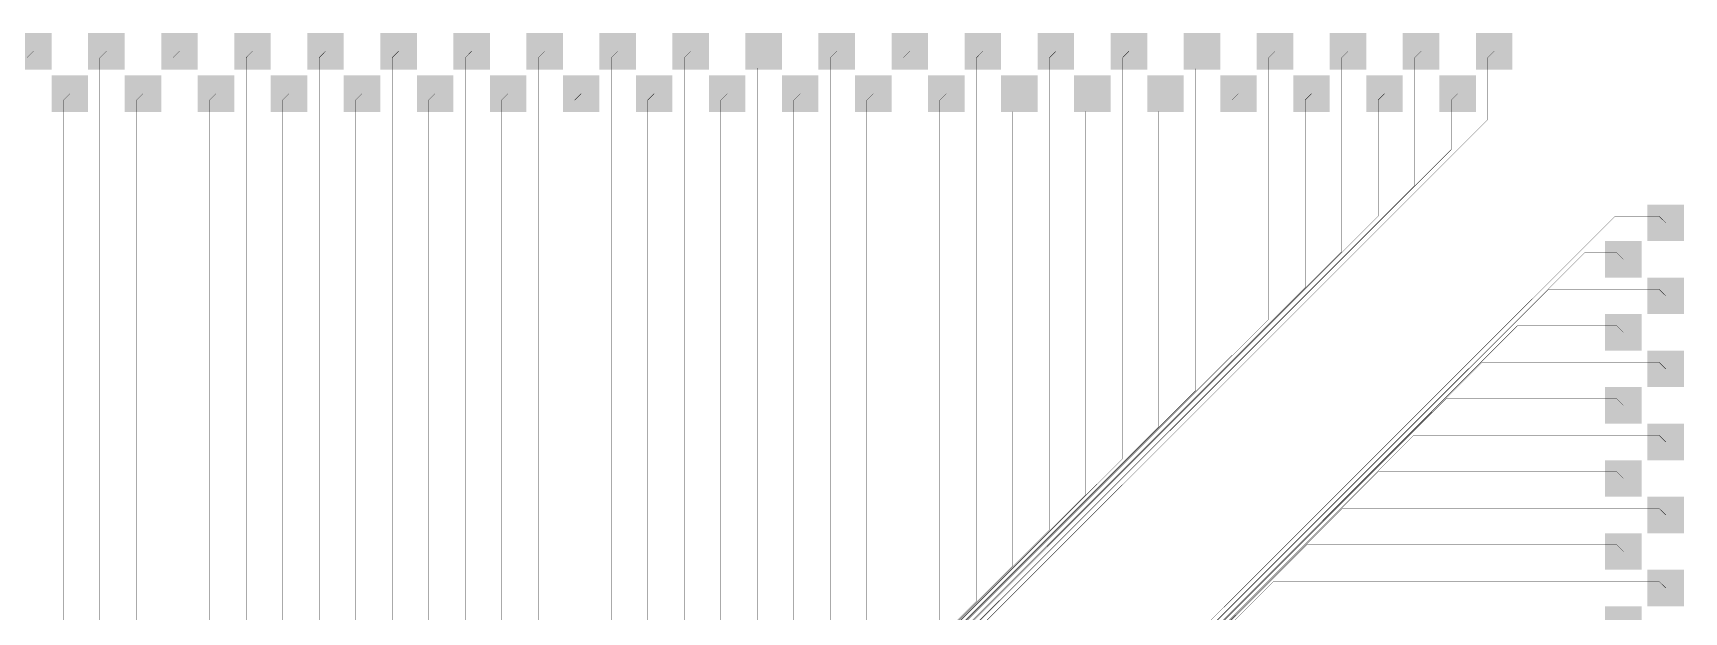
# Model space of a CAD drawing. Header units: inches. Extents: x 0 to 565, y 0 to 565.
# Drawn here: x 282.4 to 565, y 465.9 to 565 of the extents above; entities that cross this region are included whole.
import ezdxf

# ---------------------------------------------------------------- set-up
doc = ezdxf.new("R2010")
doc.units = ezdxf.units.IN

# ---------------------------------------------------------------- blocks, each defined once
blk = doc.blocks.new('B____P_____81__2')
for points in [[(-3.13, 612.13), (3.13, 612.13), (3.13, 605.88), (-3.13, 605.88)], [(4.13, 605.88), (10.38, 605.88), (10.38, 599.63), (4.13, 599.63)], [(-3.13, 599.63), (3.13, 599.63), (3.13, 593.37), (-3.13, 593.37)], [(4.13, 593.37), (10.38, 593.37), (10.38, 587.12), (4.13, 587.12)], [(-3.13, 587.12), (3.13, 587.12), (3.13, 580.87), (-3.13, 580.87)], [(4.13, 580.87), (10.38, 580.87), (10.38, 574.62), (4.13, 574.62)], [(-3.13, 574.62), (3.13, 574.62), (3.13, 568.37), (-3.13, 568.37)], [(4.13, 568.37), (10.38, 568.37), (10.38, 562.13), (4.13, 562.13)], [(-3.13, 562.13), (3.13, 562.13), (3.13, 555.88), (-3.13, 555.88)], [(4.13, 555.88), (10.38, 555.88), (10.38, 549.63), (4.13, 549.63)], [(-3.13, 549.63), (3.13, 549.63), (3.13, 543.37), (-3.13, 543.37)], [(4.13, 543.37), (10.38, 543.37), (10.38, 537.12), (4.13, 537.12)], [(-3.13, 537.12), (3.13, 537.12), (3.13, 530.87), (-3.13, 530.87)], [(4.13, 530.87), (10.38, 530.87), (10.38, 524.62), (4.13, 524.62)], [(-3.13, 524.62), (3.13, 524.62), (3.13, 518.37), (-3.13, 518.37)], [(4.13, 518.37), (10.38, 518.37), (10.38, 512.13), (4.13, 512.13)], [(-3.13, 512.13), (3.13, 512.13), (3.13, 505.88), (-3.13, 505.88)], [(4.13, 505.88), (10.38, 505.88), (10.38, 499.63), (4.13, 499.63)], [(-3.13, 499.63), (3.13, 499.63), (3.13, 493.37), (-3.13, 493.37)], [(4.13, 493.37), (10.38, 493.37), (10.38, 487.12), (4.13, 487.12)], [(-3.13, 487.12), (3.13, 487.12), (3.13, 480.87), (-3.13, 480.87)], [(4.13, 480.87), (10.38, 480.87), (10.38, 474.62), (4.13, 474.62)], [(-3.13, 474.62), (3.13, 474.62), (3.13, 468.37), (-3.13, 468.37)], [(4.13, 468.37), (10.38, 468.37), (10.38, 462.13), (4.13, 462.13)], [(-3.13, 462.13), (3.13, 462.13), (3.13, 455.88), (-3.13, 455.88)], [(4.13, 455.88), (10.38, 455.88), (10.38, 449.63), (4.13, 449.63)], [(-3.13, 449.63), (3.13, 449.63), (3.13, 443.37), (-3.13, 443.37)], [(4.13, 443.37), (10.38, 443.37), (10.38, 437.12), (4.13, 437.12)], [(-3.13, 437.12), (3.13, 437.12), (3.13, 430.87), (-3.13, 430.87)], [(4.13, 430.87), (10.38, 430.87), (10.38, 424.63), (4.13, 424.63)], [(-3.13, 424.63), (3.13, 424.63), (3.13, 418.38), (-3.13, 418.38)], [(4.13, 418.38), (10.38, 418.38), (10.38, 412.13), (4.13, 412.13)], [(-3.13, 412.13), (3.13, 412.13), (3.13, 405.87), (-3.13, 405.87)], [(4.13, 405.87), (10.38, 405.87), (10.38, 399.62), (4.13, 399.62)], [(-3.13, 399.62), (3.13, 399.62), (3.13, 393.37), (-3.13, 393.37)], [(4.13, 393.37), (10.38, 393.37), (10.38, 387.13), (4.13, 387.13)], [(-3.13, 387.13), (3.13, 387.13), (3.13, 380.87), (-3.13, 380.87)], [(4.13, 380.87), (10.38, 380.87), (10.38, 374.62), (4.13, 374.62)], [(-3.13, 374.62), (3.13, 374.62), (3.13, 368.37), (-3.13, 368.37)], [(4.13, 368.37), (10.38, 368.37), (10.38, 362.13), (4.13, 362.13)], [(-3.13, 362.13), (3.13, 362.13), (3.13, 355.88), (-3.13, 355.88)]]:
    blk.add_hatch(color=1).paths.add_polyline_path(points)
blk = doc.blocks.new('B____P_____81__3')
for points in [[(4.13, 180.88), (10.38, 180.88), (10.38, 174.63), (4.13, 174.63)], [(-3.13, 174.63), (3.13, 174.63), (3.13, 168.38), (-3.13, 168.38)], [(4.13, 168.38), (10.38, 168.38), (10.38, 162.13), (4.13, 162.13)], [(-3.13, 162.13), (3.13, 162.13), (3.13, 155.88), (-3.13, 155.88)], [(4.13, 155.88), (10.38, 155.88), (10.38, 149.63), (4.13, 149.63)], [(-3.13, 149.63), (3.13, 149.63), (3.13, 143.38), (-3.13, 143.38)], [(4.13, 143.38), (10.38, 143.38), (10.38, 137.13), (4.13, 137.13)], [(-3.13, 137.13), (3.13, 137.13), (3.13, 130.88), (-3.13, 130.88)], [(4.13, 130.88), (10.38, 130.88), (10.38, 124.63), (4.13, 124.63)], [(-3.13, 124.63), (3.13, 124.63), (3.13, 118.38), (-3.13, 118.38)], [(4.13, 118.38), (10.38, 118.38), (10.38, 112.13), (4.13, 112.13)], [(-3.13, 112.13), (3.13, 112.13), (3.13, 105.88), (-3.13, 105.88)]]:
    blk.add_hatch(color=1).paths.add_polyline_path(points)

msp = doc.modelspace()

# ---------------------------------------------------------------- linework, layer by layer
at = {"const_width": 0.05}
for points in [[(281.39, 560.76), (282.5, 561.88)], [(293.89, 560.76), (295, 561.88)], [(293.89, 321.91), (293.89, 560.76)], [(306.39, 560.76), (307.5, 561.88)], [(306.39, 334.11), (306.39, 560.76)], [(318.89, 560.76), (320, 561.88)], [(318.89, 346.31), (318.89, 560.76)], [(331.39, 560.76), (332.5, 561.88)], [(331.39, 358.51), (331.39, 560.76)], [(343.89, 560.76), (345, 561.88)], [(343.89, 370.71), (343.89, 560.76)], [(356.39, 560.76), (357.5, 561.88)], [(356.39, 382.91), (356.39, 560.76)], [(368.89, 560.76), (370, 561.88)], [(368.89, 395.06), (368.89, 560.76)], [(381.39, 560.76), (382.5, 561.88)], [(381.39, 407.26), (381.39, 560.76)], [(393.89, 560.76), (395, 561.88)], [(393.89, 419.46), (393.89, 560.76)], [(418.89, 560.76), (420, 561.88)], [(418.89, 443.66), (418.89, 560.76)], [(431.39, 560.76), (432.5, 561.88)], [(431.39, 455.86), (431.39, 560.76)], [(443.89, 560.76), (445, 561.88)], [(443.89, 467.71), (443.89, 560.76)], [(456.39, 560.76), (457.5, 561.88)], [(456.39, 479.91), (456.39, 560.76)], [(468.89, 560.76), (470, 561.88)], [(468.89, 492.11), (468.89, 560.76)], [(493.89, 560.76), (495, 561.88)], [(493.89, 515.96), (493.89, 560.76)], [(506.39, 560.76), (507.5, 561.88)], [(506.39, 527.51), (506.39, 560.76)], [(518.89, 560.76), (520, 561.88)], [(518.89, 538.91), (518.89, 560.76)], [(531.39, 560.76), (532.5, 561.88)], [(531.39, 550.16), (531.39, 560.76)], [(406.39, 431.46), (406.39, 559.01)], [(481.39, 503.76), (481.39, 558.86)], [(287.64, 553.51), (288.75, 554.62)], [(300.14, 553.51), (301.25, 554.62)], [(312.64, 553.51), (313.75, 554.62)], [(325.14, 553.51), (326.25, 554.62)], [(337.64, 553.51), (338.75, 554.62)], [(350.14, 553.51), (351.25, 554.62)], [(362.64, 553.51), (363.75, 554.62)], [(375.14, 553.51), (376.25, 554.62)], [(387.64, 553.51), (388.75, 554.62)], [(400.14, 553.51), (401.25, 554.62)], [(412.64, 553.51), (413.75, 554.62)], [(425.14, 553.51), (426.25, 554.62)], [(437.64, 553.51), (438.75, 554.62)], [(487.64, 553.51), (488.75, 554.62)], [(500.14, 553.51), (501.25, 554.62)], [(512.64, 553.51), (513.75, 554.62)], [(525.14, 553.51), (526.25, 554.62)], [(287.64, 315.81), (287.64, 553.51)], [(300.14, 328.01), (300.14, 553.51)], [(312.64, 340.21), (312.64, 553.51)], [(325.14, 352.41), (325.14, 553.51)], [(337.64, 364.61), (337.64, 553.51)], [(350.14, 376.81), (350.14, 553.51)], [(362.64, 388.96), (362.64, 553.51)], [(375.14, 401.16), (375.14, 553.51)], [(387.64, 413.36), (387.64, 553.51)], [(400.14, 425.56), (400.14, 553.51)], [(412.64, 437.56), (412.64, 553.51)], [(425.14, 449.76), (425.14, 553.51)], [(437.64, 461.96), (437.64, 553.51)], [(450.14, 473.81), (450.14, 551.51)], [(462.64, 486.01), (462.64, 551.56)], [(475.14, 497.66), (475.14, 551.56)], [(487.64, 509.86), (487.64, 553.51)], [(500.14, 521.41), (500.14, 553.51)], [(512.64, 533.61), (512.64, 553.51)], [(525.14, 545.01), (525.14, 553.51)], [(292.34, 311.11), (531.39, 550.16)], [(291.24, 311.11), (525.14, 545.01)], [(291.14, 311.16), (518.89, 538.91)], [(290.14, 311.11), (512.64, 533.61)], [(310, 290.44), (553.17, 533.61)], [(553.17, 533.61), (560.76, 533.61)], [(560.76, 533.61), (561.88, 532.5)], [(290.04, 311.16), (506.39, 527.51)], [(310.01, 289.42), (547.95, 527.36)], [(547.95, 527.36), (553.51, 527.36)], [(553.51, 527.36), (554.62, 526.25)], [(289.94, 311.21), (500.14, 521.41)], [(310.06, 289.32), (541.85, 521.11)], [(541.85, 521.11), (560.76, 521.11)], [(560.76, 521.11), (561.88, 520)], [(289.04, 311.11), (493.89, 515.96)], [(310, 288.39), (536.47, 514.86)], [(536.47, 514.86), (553.51, 514.86)], [(553.51, 514.86), (554.62, 513.75)], [(288.94, 311.16), (487.64, 509.86)], [(310.08, 288.29), (530.4, 508.61)], [(530.4, 508.61), (560.76, 508.61)], [(560.76, 508.61), (561.88, 507.5)], [(288.84, 311.21), (481.39, 503.76)], [(310.13, 288.19), (524.3, 502.36)], [(524.3, 502.36), (553.51, 502.36)], [(553.51, 502.36), (554.62, 501.25)], [(288.74, 311.26), (475.14, 497.66)], [(310, 287.37), (518.74, 496.11)], [(518.74, 496.11), (560.76, 496.11)], [(560.76, 496.11), (561.88, 495)], [(287.89, 311.11), (468.89, 492.11)], [(310.06, 287.27), (512.65, 489.86)], [(512.65, 489.86), (553.51, 489.86)], [(553.51, 489.86), (554.62, 488.75)], [(287.79, 311.16), (462.64, 486.01)], [(310.11, 287.17), (506.55, 483.61)], [(506.55, 483.61), (560.76, 483.61)], [(560.76, 483.61), (561.88, 482.5)], [(287.69, 311.21), (456.39, 479.91)], [(310.16, 287.07), (500.45, 477.36)], [(500.45, 477.36), (553.51, 477.36)], [(553.51, 477.36), (554.62, 476.25)], [(287.59, 311.26), (450.14, 473.81)], [(310.04, 286.4), (494.75, 471.11)], [(494.75, 471.11), (560.76, 471.11)], [(560.76, 471.11), (561.88, 470)], [(287.49, 311.31), (443.89, 467.71)]]:
    msp.add_lwpolyline(points, dxfattribs=at)
at = {"const_width": 0.025}
for points in [[(282.49, 561.88, 1), (282.51, 561.88, 1)], [(293.88, 560.76, 1), (293.9, 560.76, 1)], [(293.88, 560.76, 1), (293.9, 560.76, 1)], [(294.99, 561.88, 1), (295.01, 561.88, 1)], [(306.38, 560.76, 1), (306.4, 560.76, 1)], [(306.38, 560.76, 1), (306.4, 560.76, 1)], [(307.49, 561.88, 1), (307.51, 561.88, 1)], [(318.88, 560.76, 1), (318.9, 560.76, 1)], [(318.88, 560.76, 1), (318.9, 560.76, 1)], [(319.99, 561.88, 1), (320.01, 561.88, 1)], [(331.38, 560.76, 1), (331.4, 560.76, 1)], [(331.38, 560.76, 1), (331.4, 560.76, 1)], [(332.49, 561.88, 1), (332.51, 561.88, 1)], [(343.88, 560.76, 1), (343.9, 560.76, 1)], [(343.88, 560.76, 1), (343.9, 560.76, 1)], [(344.99, 561.88, 1), (345.01, 561.88, 1)], [(356.38, 560.76, 1), (356.4, 560.76, 1)], [(356.38, 560.76, 1), (356.4, 560.76, 1)], [(357.49, 561.88, 1), (357.51, 561.88, 1)], [(368.88, 560.76, 1), (368.9, 560.76, 1)], [(368.88, 560.76, 1), (368.9, 560.76, 1)], [(369.99, 561.88, 1), (370.01, 561.88, 1)], [(381.38, 560.76, 1), (381.4, 560.76, 1)], [(381.38, 560.76, 1), (381.4, 560.76, 1)], [(382.49, 561.88, 1), (382.51, 561.88, 1)], [(393.88, 560.76, 1), (393.9, 560.76, 1)], [(393.88, 560.76, 1), (393.9, 560.76, 1)], [(394.99, 561.88, 1), (395.01, 561.88, 1)], [(418.88, 560.76, 1), (418.9, 560.76, 1)], [(418.88, 560.76, 1), (418.9, 560.76, 1)], [(419.99, 561.88, 1), (420.01, 561.88, 1)], [(431.38, 560.76, 1), (431.4, 560.76, 1)], [(431.38, 560.76, 1), (431.4, 560.76, 1)], [(432.49, 561.88, 1), (432.51, 561.88, 1)], [(443.88, 560.76, 1), (443.9, 560.76, 1)], [(443.88, 560.76, 1), (443.9, 560.76, 1)], [(444.99, 561.88, 1), (445.01, 561.88, 1)], [(456.38, 560.76, 1), (456.4, 560.76, 1)], [(456.38, 560.76, 1), (456.4, 560.76, 1)], [(457.49, 561.88, 1), (457.51, 561.88, 1)], [(468.88, 560.76, 1), (468.9, 560.76, 1)], [(468.88, 560.76, 1), (468.9, 560.76, 1)], [(469.99, 561.88, 1), (470.01, 561.88, 1)], [(493.88, 560.76, 1), (493.9, 560.76, 1)], [(493.88, 560.76, 1), (493.9, 560.76, 1)], [(494.99, 561.88, 1), (495.01, 561.88, 1)], [(506.38, 560.76, 1), (506.4, 560.76, 1)], [(506.38, 560.76, 1), (506.4, 560.76, 1)], [(507.49, 561.88, 1), (507.51, 561.88, 1)], [(518.88, 560.76, 1), (518.9, 560.76, 1)], [(518.88, 560.76, 1), (518.9, 560.76, 1)], [(519.99, 561.88, 1), (520.01, 561.88, 1)], [(531.38, 560.76, 1), (531.4, 560.76, 1)], [(531.38, 560.76, 1), (531.4, 560.76, 1)], [(532.49, 561.88, 1), (532.51, 561.88, 1)], [(406.38, 559.01, 1), (406.4, 559.01, 1)], [(481.38, 558.86, 1), (481.4, 558.86, 1)], [(288.74, 554.62, 1), (288.76, 554.62, 1)], [(301.24, 554.62, 1), (301.26, 554.62, 1)], [(313.74, 554.62, 1), (313.76, 554.62, 1)], [(326.24, 554.62, 1), (326.26, 554.62, 1)], [(338.74, 554.62, 1), (338.76, 554.62, 1)], [(351.24, 554.62, 1), (351.26, 554.62, 1)], [(363.74, 554.62, 1), (363.76, 554.62, 1)], [(376.24, 554.62, 1), (376.26, 554.62, 1)], [(388.74, 554.62, 1), (388.76, 554.62, 1)], [(401.24, 554.62, 1), (401.26, 554.62, 1)], [(413.74, 554.62, 1), (413.76, 554.62, 1)], [(426.24, 554.62, 1), (426.26, 554.62, 1)], [(438.74, 554.62, 1), (438.76, 554.62, 1)], [(488.74, 554.62, 1), (488.76, 554.62, 1)], [(501.24, 554.62, 1), (501.26, 554.62, 1)], [(513.74, 554.62, 1), (513.76, 554.62, 1)], [(526.24, 554.62, 1), (526.26, 554.62, 1)], [(287.63, 553.51, 1), (287.65, 553.51, 1)], [(287.63, 553.51, 1), (287.65, 553.51, 1)], [(300.13, 553.51, 1), (300.15, 553.51, 1)], [(300.13, 553.51, 1), (300.15, 553.51, 1)], [(312.63, 553.51, 1), (312.65, 553.51, 1)], [(312.63, 553.51, 1), (312.65, 553.51, 1)], [(325.13, 553.51, 1), (325.15, 553.51, 1)], [(325.13, 553.51, 1), (325.15, 553.51, 1)], [(337.63, 553.51, 1), (337.65, 553.51, 1)], [(337.63, 553.51, 1), (337.65, 553.51, 1)], [(350.13, 553.51, 1), (350.15, 553.51, 1)], [(350.13, 553.51, 1), (350.15, 553.51, 1)], [(362.63, 553.51, 1), (362.65, 553.51, 1)], [(362.63, 553.51, 1), (362.65, 553.51, 1)], [(375.13, 553.51, 1), (375.15, 553.51, 1)], [(375.13, 553.51, 1), (375.15, 553.51, 1)], [(387.63, 553.51, 1), (387.65, 553.51, 1)], [(387.63, 553.51, 1), (387.65, 553.51, 1)], [(400.13, 553.51, 1), (400.15, 553.51, 1)], [(400.13, 553.51, 1), (400.15, 553.51, 1)], [(412.63, 553.51, 1), (412.65, 553.51, 1)], [(412.63, 553.51, 1), (412.65, 553.51, 1)], [(425.13, 553.51, 1), (425.15, 553.51, 1)], [(425.13, 553.51, 1), (425.15, 553.51, 1)], [(437.63, 553.51, 1), (437.65, 553.51, 1)], [(437.63, 553.51, 1), (437.65, 553.51, 1)], [(450.13, 551.51, 1), (450.15, 551.51, 1)], [(462.63, 551.56, 1), (462.65, 551.56, 1)], [(475.13, 551.56, 1), (475.15, 551.56, 1)], [(487.63, 553.51, 1), (487.65, 553.51, 1)], [(487.63, 553.51, 1), (487.65, 553.51, 1)], [(500.13, 553.51, 1), (500.15, 553.51, 1)], [(500.13, 553.51, 1), (500.15, 553.51, 1)], [(512.63, 553.51, 1), (512.65, 553.51, 1)], [(512.63, 553.51, 1), (512.65, 553.51, 1)], [(525.13, 553.51, 1), (525.15, 553.51, 1)], [(525.13, 553.51, 1), (525.15, 553.51, 1)], [(531.38, 550.16, 1), (531.4, 550.16, 1)], [(531.38, 550.16, 1), (531.4, 550.16, 1)], [(525.13, 545.01, 1), (525.15, 545.01, 1)], [(525.13, 545.01, 1), (525.15, 545.01, 1)], [(518.88, 538.91, 1), (518.9, 538.91, 1)], [(518.88, 538.91, 1), (518.9, 538.91, 1)], [(512.63, 533.61, 1), (512.65, 533.61, 1)], [(512.63, 533.61, 1), (512.65, 533.61, 1)], [(553.16, 533.61, 1), (553.18, 533.61, 1)], [(553.16, 533.61, 1), (553.18, 533.61, 1)], [(560.75, 533.61, 1), (560.78, 533.61, 1)], [(560.75, 533.61, 1), (560.78, 533.61, 1)], [(561.86, 532.5, 1), (561.89, 532.5, 1)], [(506.38, 527.51, 1), (506.4, 527.51, 1)], [(506.38, 527.51, 1), (506.4, 527.51, 1)], [(547.94, 527.36, 1), (547.96, 527.36, 1)], [(547.94, 527.36, 1), (547.96, 527.36, 1)], [(553.5, 527.36, 1), (553.53, 527.36, 1)], [(553.5, 527.36, 1), (553.53, 527.36, 1)], [(554.61, 526.25, 1), (554.64, 526.25, 1)], [(500.13, 521.41, 1), (500.15, 521.41, 1)], [(500.13, 521.41, 1), (500.15, 521.41, 1)], [(541.84, 521.11, 1), (541.86, 521.11, 1)], [(541.84, 521.11, 1), (541.86, 521.11, 1)], [(560.75, 521.11, 1), (560.78, 521.11, 1)], [(560.75, 521.11, 1), (560.78, 521.11, 1)], [(561.86, 520, 1), (561.89, 520, 1)], [(493.88, 515.96, 1), (493.9, 515.96, 1)], [(493.88, 515.96, 1), (493.9, 515.96, 1)], [(536.45, 514.86, 1), (536.48, 514.86, 1)], [(536.45, 514.86, 1), (536.48, 514.86, 1)], [(553.5, 514.86, 1), (553.53, 514.86, 1)], [(553.5, 514.86, 1), (553.53, 514.86, 1)], [(554.61, 513.75, 1), (554.64, 513.75, 1)], [(487.63, 509.86, 1), (487.65, 509.86, 1)], [(487.63, 509.86, 1), (487.65, 509.86, 1)], [(530.39, 508.61, 1), (530.41, 508.61, 1)], [(530.39, 508.61, 1), (530.41, 508.61, 1)], [(560.75, 508.61, 1), (560.78, 508.61, 1)], [(560.75, 508.61, 1), (560.78, 508.61, 1)], [(561.86, 507.5, 1), (561.89, 507.5, 1)], [(481.38, 503.76, 1), (481.4, 503.76, 1)], [(481.38, 503.76, 1), (481.4, 503.76, 1)], [(524.29, 502.36, 1), (524.31, 502.36, 1)], [(524.29, 502.36, 1), (524.31, 502.36, 1)], [(553.5, 502.36, 1), (553.53, 502.36, 1)], [(553.5, 502.36, 1), (553.53, 502.36, 1)], [(554.61, 501.25, 1), (554.64, 501.25, 1)], [(475.13, 497.66, 1), (475.15, 497.66, 1)], [(475.13, 497.66, 1), (475.15, 497.66, 1)], [(518.73, 496.11, 1), (518.75, 496.11, 1)], [(518.73, 496.11, 1), (518.75, 496.11, 1)], [(560.75, 496.11, 1), (560.78, 496.11, 1)], [(560.75, 496.11, 1), (560.78, 496.11, 1)], [(561.86, 495, 1), (561.89, 495, 1)], [(468.88, 492.11, 1), (468.9, 492.11, 1)], [(468.88, 492.11, 1), (468.9, 492.11, 1)], [(512.64, 489.86, 1), (512.66, 489.86, 1)], [(512.64, 489.86, 1), (512.66, 489.86, 1)], [(553.5, 489.86, 1), (553.53, 489.86, 1)], [(553.5, 489.86, 1), (553.53, 489.86, 1)], [(462.63, 486.01, 1), (462.65, 486.01, 1)], [(462.63, 486.01, 1), (462.65, 486.01, 1)], [(554.61, 488.75, 1), (554.64, 488.75, 1)], [(506.54, 483.61, 1), (506.56, 483.61, 1)], [(506.54, 483.61, 1), (506.56, 483.61, 1)], [(560.75, 483.61, 1), (560.78, 483.61, 1)], [(560.75, 483.61, 1), (560.78, 483.61, 1)], [(561.86, 482.5, 1), (561.89, 482.5, 1)], [(456.38, 479.91, 1), (456.4, 479.91, 1)], [(456.38, 479.91, 1), (456.4, 479.91, 1)], [(500.44, 477.36, 1), (500.46, 477.36, 1)], [(500.44, 477.36, 1), (500.46, 477.36, 1)], [(553.5, 477.36, 1), (553.53, 477.36, 1)], [(553.5, 477.36, 1), (553.53, 477.36, 1)], [(554.61, 476.25, 1), (554.64, 476.25, 1)], [(450.13, 473.81, 1), (450.15, 473.81, 1)], [(450.13, 473.81, 1), (450.15, 473.81, 1)], [(494.74, 471.11, 1), (494.76, 471.11, 1)], [(494.74, 471.11, 1), (494.76, 471.11, 1)], [(560.75, 471.11, 1), (560.78, 471.11, 1)], [(560.75, 471.11, 1), (560.78, 471.11, 1)], [(561.86, 470, 1), (561.89, 470, 1)], [(443.88, 467.71, 1), (443.9, 467.71, 1)], [(443.88, 467.71, 1), (443.9, 467.71, 1)]]:
    msp.add_lwpolyline(points, format="xyb", close=True, dxfattribs=at)

# ---------------------------------------------------------------- block references
for name, p, rotation in [('B____P_____81__2', (-76.5, 561.88), 270), ('B____P_____81__3', (561.88, 641.5), 180)]:
    msp.add_blockref(name, p, dxfattribs=dict(rotation=rotation))

doc.saveas('drawing.dxf')
